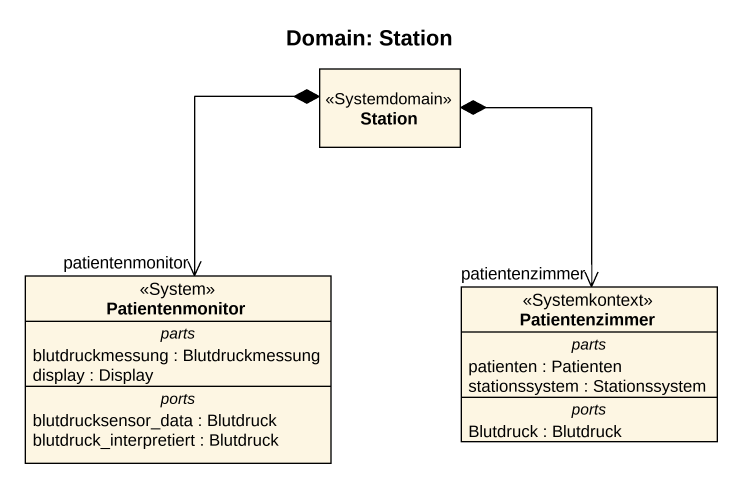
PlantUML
@startuml
title Domain: Station
hide circle
hide empty members
class Station <<Systemdomain>>
class Patientenmonitor <<System>> {
  -- parts --
  blutdruckmessung : Blutdruckmessung
  display : Display
  -- ports --
  blutdrucksensor_data : Blutdruck
  blutdruck_interpretiert : Blutdruck
}
class Patientenzimmer <<Systemkontext>> {
  -- parts --
  patienten : Patienten
  stationssystem : Stationssystem
  -- ports --
  Blutdruck : Blutdruck
}
Station *--> "patientenmonitor" Patientenmonitor
Station *--> "patientenzimmer" Patientenzimmer
@enduml
